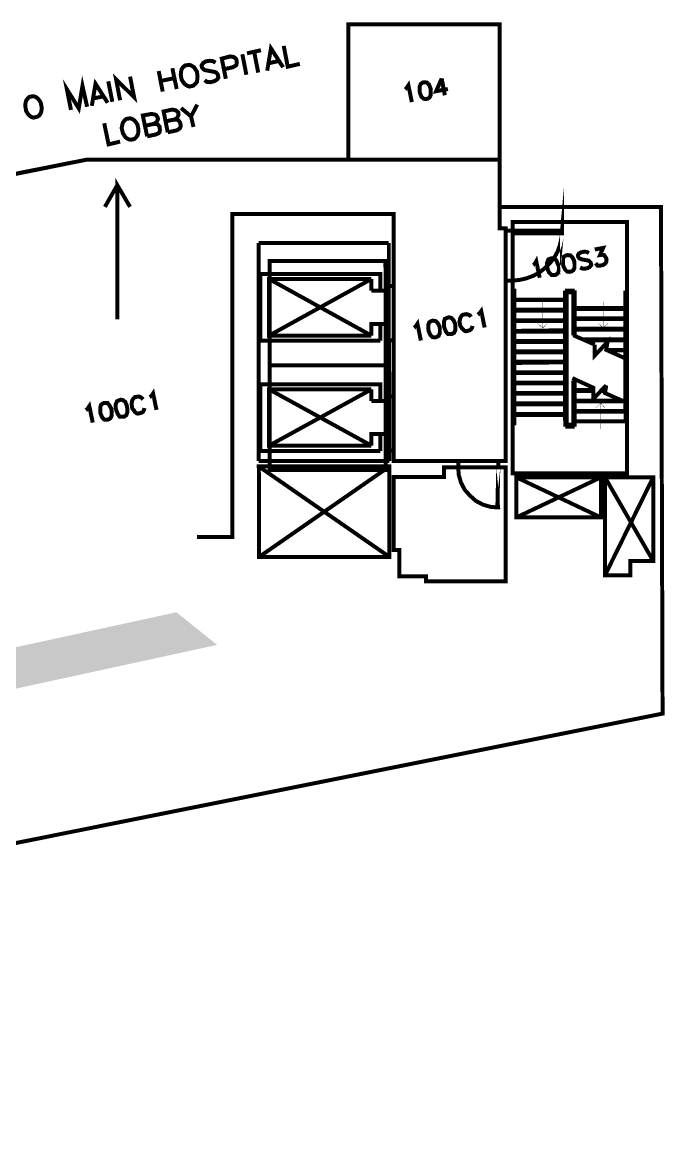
# Model space of a CAD drawing. Header units: millimetres. Extents: x 80 to 209, y 131 to 194.
# Drawn here: x 172.6 to 209, y 130.7 to 194.4 of the extents above; entities that cross this region are included whole.
import ezdxf

# ---------------------------------------------------------------- set-up
doc = ezdxf.new("R2010")
doc.units = ezdxf.units.MM
doc.layers.add('H', color=7, linetype='Continuous')
doc.layers.add('P', color=7, linetype='Continuous')

msp = doc.modelspace()

# ---------------------------------------------------------------- hatches: boundary and pattern name
at = {"layer": 'H', "linetype": 'Continuous'}
for points in [[(164.783, 157.286), (163.001, 154.552), (181.293, 160.884), (164.783, 157.286)], [(163.001, 154.552), (181.293, 160.884), (183.603, 159.032), (163.001, 154.552)]]:
    msp.add_hatch(color=256, dxfattribs=at).paths.add_polyline_path(points)

# ---------------------------------------------------------------- linework, layer by layer
at = {"layer": 'P'}
for points, const_width in [([(80.17, 167.525), (87.665, 130.869), (208.864, 155.134), (208.774, 183.885), (199.619, 183.885), (199.619, 194.239), (191.047, 194.239), (191.047, 186.567), (176.213, 186.567), (80.17, 167.525), (80.17, 167.525)], 0.226), ([(199.619, 194.239), (191.047, 194.239), (191.047, 186.567), (199.619, 186.567), (199.619, 194.239)], 0.226), ([(185.297, 192.599), (186.09, 192.775)], 0.226), ([(185.702, 192.687), (185.932, 191.505)], 0.226), ([(186.443, 191.611), (186.655, 192.881), (187.343, 191.805)], 0.226), ([(187.378, 193.022), (187.607, 191.841), (188.295, 191.999)], 0.226), ([(183.515, 192.07), (183.356, 192.158), (183.18, 192.176), (182.951, 192.14), (182.809, 192.052), (182.721, 191.911), (182.739, 191.805), (182.827, 191.699), (182.898, 191.647), (183.021, 191.629), (183.374, 191.558), (183.48, 191.541), (183.55, 191.505), (183.638, 191.4), (183.674, 191.223), (183.586, 191.1), (183.427, 191.012), (183.215, 190.959), (183.021, 190.976), (182.898, 191.082)], 0.226), ([(184.097, 191.153), (183.868, 192.299), (184.344, 192.423), (184.538, 192.387), (184.609, 192.352), (184.697, 192.246), (184.714, 192.07), (184.697, 191.946), (184.644, 191.893), (184.485, 191.805), (183.991, 191.699)], 0.226), ([(185.032, 192.546), (185.261, 191.382)], 0.226), ([(186.531, 192.035), (187.078, 192.158)], 0.226), ([(180.287, 191.594), (180.516, 190.429)], 0.226), ([(181.063, 191.752), (181.31, 190.571)], 0.226), ([(181.786, 191.911), (181.681, 191.823), (181.592, 191.699), (181.557, 191.558), (181.539, 191.382), (181.592, 191.1), (181.681, 190.959), (181.769, 190.853), (181.892, 190.765), (182.033, 190.712), (182.263, 190.765), (182.351, 190.853), (182.457, 190.976), (182.474, 191.1), (182.492, 191.294), (182.457, 191.558), (182.351, 191.717), (182.28, 191.823), (182.122, 191.911), (182.033, 191.946), (181.786, 191.911), (181.786, 191.911)], 0.226), ([(175.313, 189.389), (175.084, 190.553), (175.754, 189.477), (175.966, 190.747), (176.23, 189.565)], 0.226), ([(176.495, 189.618), (176.706, 190.87), (177.394, 189.794)], 0.226), ([(177.43, 191.012), (177.659, 189.847)], 0.226), ([(178.1, 189.936), (177.871, 191.117), (178.894, 190.112), (178.664, 191.276)], 0.226), ([(180.393, 191.029), (181.169, 191.188)], 0.226), ([(194.275, 190.553), (194.345, 190.623), (194.451, 190.782), (194.645, 189.83)], 0.226), ([(194.275, 190.553), (194.345, 190.623), (194.451, 190.782), (194.645, 189.83)], 0.226), ([(195.263, 190.941), (195.157, 190.87), (195.086, 190.712), (195.086, 190.482), (195.104, 190.341), (195.192, 190.13), (195.315, 190.024), (195.439, 190.006), (195.545, 190.024), (195.651, 190.094), (195.721, 190.235), (195.721, 190.465), (195.703, 190.623), (195.615, 190.835), (195.492, 190.941), (195.351, 190.959), (195.263, 190.941), (195.263, 190.941)], 0.226), ([(195.263, 190.941), (195.157, 190.87), (195.086, 190.712), (195.086, 190.482), (195.104, 190.341), (195.192, 190.13), (195.315, 190.024), (195.439, 190.006), (195.545, 190.024), (195.651, 190.094), (195.721, 190.235), (195.721, 190.465), (195.703, 190.623), (195.615, 190.835), (195.492, 190.941), (195.351, 190.959), (195.263, 190.941), (195.263, 190.941)], 0.226), ([(196.338, 191.17), (196.021, 190.447), (196.691, 190.571)], 0.226), ([(196.338, 191.17), (196.021, 190.447), (196.691, 190.571)], 0.226), ([(196.338, 191.17), (196.515, 190.218)], 0.226), ([(196.338, 191.17), (196.515, 190.218)], 0.226), ([(172.967, 190.13), (172.861, 190.041), (172.773, 189.918), (172.738, 189.794), (172.72, 189.618), (172.773, 189.318), (172.861, 189.177), (172.949, 189.071), (173.073, 188.983), (173.196, 188.948), (173.408, 189.001), (173.514, 189.071), (173.602, 189.212), (173.637, 189.318), (173.655, 189.512), (173.602, 189.794), (173.514, 189.936), (173.426, 190.041), (173.302, 190.13), (173.179, 190.165), (172.967, 190.13), (172.967, 190.13)], 0.226), ([(176.583, 190.041), (177.13, 190.147)], 0.226), ([(181.557, 189.495), (182.122, 189.018), (182.263, 188.419)], 0.226), ([(182.474, 189.689), (182.122, 189.018)], 0.226), ([(178.453, 188.877), (178.347, 188.789), (178.259, 188.666), (178.223, 188.542), (178.188, 188.348), (178.259, 188.066), (178.347, 187.925), (178.417, 187.819), (178.558, 187.731), (178.682, 187.695), (178.894, 187.731), (178.999, 187.819), (179.088, 187.942), (179.123, 188.066), (179.141, 188.26), (179.088, 188.542), (178.999, 188.683), (178.911, 188.789), (178.788, 188.877), (178.664, 188.913), (178.453, 188.877), (178.453, 188.877)], 0.226), ([(179.634, 187.889), (179.388, 189.071), (179.881, 189.159), (180.075, 189.124), (180.146, 189.089), (180.217, 188.983), (180.252, 188.877), (180.199, 188.754), (180.164, 188.683), (180.005, 188.595), (179.511, 188.489)], 0.226), ([(180.799, 188.119), (180.569, 189.301), (181.063, 189.406), (181.24, 189.371), (181.31, 189.318), (181.398, 189.248), (181.416, 189.107), (181.363, 189.001), (181.328, 188.913), (181.169, 188.842), (180.675, 188.736)], 0.226), ([(181.169, 188.842), (181.345, 188.824), (181.434, 188.771), (181.504, 188.666), (181.539, 188.489), (181.504, 188.366), (181.451, 188.313), (181.31, 188.225), (180.799, 188.119)], 0.226), ([(177.2, 188.63), (177.447, 187.431), (178.1, 187.59)], 0.226), ([(180.005, 188.595), (180.181, 188.577), (180.252, 188.542), (180.34, 188.436), (180.358, 188.26), (180.34, 188.136), (180.287, 188.066), (180.128, 187.995), (179.634, 187.889)], 0.226), ([(182.457, 165.153), (184.468, 165.153), (184.468, 183.48), (193.622, 183.48), (193.622, 169.474), (199.972, 169.474), (199.972, 182.668), (199.619, 182.668), (199.619, 186.567), (176.213, 186.567), (167.799, 184.873)], 0.226), ([(177.941, 185.12), (177.236, 183.885)], 0.226), ([(177.941, 177.5), (177.941, 185.12), (178.664, 183.885)], 0.226), ([(203.165, 182.527), (200.36, 182.527), (200.36, 182.386), (203.165, 182.386), (203.165, 182.527), (203.129, 182.122), (203.041, 181.716), (202.918, 181.363), (202.724, 181.01), (202.477, 180.693), (202.195, 180.411), (201.877, 180.164), (201.524, 179.97), (201.136, 179.828), (200.748, 179.74), (200.36, 179.705)], 0.226), ([(193.622, 183.48), (184.468, 183.48)], 0.226), ([(184.468, 165.153), (184.468, 183.48)], 0.226), ([(193.622, 183.48), (193.622, 179.388), (193.34, 179.388)], 0.226), ([(200.36, 182.668), (200.36, 182.527), (199.972, 182.527)], 0.226), ([(199.972, 182.668), (199.972, 182.527)], 0.226), ([(199.972, 179.705), (199.972, 182.527)], 0.226), ([(206.851, 183.021), (200.36, 183.021), (200.36, 168.769), (206.851, 168.769), (206.851, 183.021)], 0.226), ([(200.36, 182.527), (200.36, 179.705)], 0.226), ([(185.967, 181.839), (193.34, 181.839)], 0.226), ([(185.967, 181.839), (185.967, 169.474)], 0.226), ([(193.34, 179.388), (193.34, 181.839)], 0.226), ([(204.682, 181.257), (204.576, 181.328), (204.435, 181.345), (204.258, 181.31), (204.117, 181.24), (204.064, 181.134), (204.082, 181.046), (204.153, 180.957), (204.294, 180.904), (204.576, 180.852), (204.682, 180.834), (204.788, 180.728), (204.823, 180.587), (204.735, 180.481), (204.611, 180.411), (204.435, 180.375), (204.294, 180.393), (204.188, 180.446)], 0.226), ([(205.017, 181.469), (205.493, 181.557), (205.317, 181.151), (205.44, 181.169), (205.546, 181.151), (205.669, 180.975), (205.687, 180.904), (205.669, 180.746), (205.581, 180.64), (205.475, 180.587), (205.334, 180.552), (205.176, 180.552), (205.07, 180.693)], 0.226), ([(193.163, 174.89), (193.163, 179.546), (193.146, 180.816), (186.584, 180.816), (186.584, 174.89), (193.163, 174.89), (193.163, 174.89)], 0.226), ([(201.524, 180.587), (201.613, 180.64), (201.701, 180.799), (201.895, 179.864)], 0.226), ([(202.512, 180.957), (202.389, 180.904), (202.318, 180.728), (202.318, 180.499), (202.336, 180.375), (202.424, 180.164), (202.565, 180.023), (202.794, 180.023), (202.918, 180.111), (202.988, 180.269), (202.988, 180.499), (202.935, 180.622), (202.847, 180.834), (202.741, 180.957), (202.6, 180.975), (202.512, 180.957), (202.512, 180.957)], 0.226), ([(203.394, 181.134), (203.271, 181.063), (203.218, 180.922), (203.218, 180.693), (203.235, 180.534), (203.341, 180.322), (203.447, 180.217), (203.588, 180.199), (203.676, 180.217), (203.8, 180.287), (203.87, 180.428), (203.87, 180.658), (203.853, 180.816), (203.747, 181.028), (203.641, 181.134), (203.482, 181.151), (203.394, 181.134), (203.394, 181.134)], 0.226), ([(186.055, 180.075), (192.864, 180.075), (192.864, 179.123)], 0.226), ([(192.864, 176.301), (186.055, 176.301), (186.055, 180.075)], 0.226), ([(186.549, 179.793), (192.352, 176.583)], 0.226), ([(192.352, 179.793), (186.549, 176.583)], 0.226), ([(192.352, 179.793), (186.549, 179.793), (186.549, 176.583), (192.352, 176.583)], 0.226), ([(192.352, 179.793), (192.352, 179.123)], 0.226), ([(193.34, 179.388), (193.34, 176.318)], 0.226), ([(193.622, 176.318), (193.622, 179.388)], 0.226), ([(199.972, 179.705), (199.972, 169.474)], 0.226), ([(200.36, 179.705), (199.972, 179.705)], 0.226), ([(200.36, 168.769), (200.36, 179.705)], 0.226), ([(192.352, 179.123), (193.34, 179.123)], 0.226), ([(200.466, 179.246), (200.36, 179.246)], 0.226), ([(200.466, 179.246), (200.466, 171.485)], 0.226), ([(203.323, 179.141), (203.341, 171.415)], 0.226), ([(203.888, 179.141), (203.323, 179.141)], 0.226), ([(203.429, 179.035), (203.429, 171.521)], 0.226), ([(203.8, 179.035), (203.429, 179.035)], 0.226), ([(203.8, 176.601), (203.8, 179.035)], 0.226), ([(203.888, 176.565), (203.888, 179.141)], 0.226), ([(206.745, 179.141), (206.763, 171.715)], 0.226), ([(206.851, 179.141), (206.745, 179.141)], 0.226), ([(198.385, 177.765), (198.473, 177.835), (198.579, 177.976), (198.773, 177.042)], 0.226), ([(203.323, 178.629), (200.466, 178.629)], 0.226), ([(203.323, 178.594), (200.466, 178.594)], 0.226), ([(203.323, 178.047), (200.466, 178.047)], 0.226), ([(202.071, 178.488), (202.071, 177.006)], 0.019), ([(206.745, 178.153), (203.888, 178.153)], 0.226), ([(206.763, 178.1), (203.888, 178.1)], 0.226), ([(205.493, 178.506), (205.493, 177.024)], 0.019), ([(194.769, 177.024), (194.857, 177.094), (194.963, 177.253), (195.157, 176.301)], 0.226), ([(195.756, 177.412), (195.633, 177.341), (195.58, 177.2), (195.58, 176.971), (195.598, 176.83), (195.703, 176.601), (195.809, 176.495), (195.95, 176.477), (196.039, 176.495), (196.162, 176.565), (196.233, 176.724), (196.233, 176.971), (196.215, 177.094), (196.109, 177.306), (195.986, 177.412), (195.845, 177.43), (195.756, 177.412), (195.756, 177.412)], 0.226), ([(196.656, 177.588), (196.515, 177.535), (196.462, 177.359), (196.462, 177.13), (196.497, 177.006), (196.585, 176.795), (196.691, 176.671), (196.921, 176.671), (197.044, 176.742), (197.115, 176.9), (197.115, 177.13), (197.097, 177.253), (197.009, 177.465), (196.885, 177.588), (196.744, 177.624), (196.656, 177.588), (196.656, 177.588)], 0.226), ([(197.997, 177.641), (197.944, 177.729), (197.82, 177.782), (197.732, 177.8), (197.538, 177.765), (197.467, 177.712), (197.397, 177.588), (197.379, 177.518), (197.344, 177.359), (197.397, 177.13), (197.467, 177.024), (197.538, 176.936), (197.644, 176.848), (197.732, 176.83), (197.926, 176.883), (197.997, 176.936), (198.067, 177.042), (198.085, 177.13)], 0.226), ([(203.323, 177.994), (200.466, 177.994)], 0.226), ([(203.323, 177.447), (200.466, 177.447)], 0.226), ([(203.323, 177.412), (200.466, 177.412)], 0.226), ([(206.763, 177.553), (203.888, 177.553)], 0.226), ([(206.763, 177.518), (203.888, 177.518)], 0.226), ([(192.352, 176.583), (192.352, 177.236), (193.34, 177.236)], 0.226), ([(192.864, 177.236), (192.864, 176.301)], 0.226), ([(203.323, 176.883), (200.466, 176.848)], 0.226), ([(203.323, 176.812), (200.466, 176.812)], 0.226), ([(201.789, 177.271), (202.071, 177.006), (202.318, 177.271)], 0.019), ([(206.763, 176.971), (203.888, 176.971)], 0.226), ([(206.763, 176.918), (203.888, 176.918)], 0.226), ([(205.228, 177.271), (205.493, 177.024), (205.775, 177.271)], 0.019), ([(193.375, 173.126), (193.34, 176.318)], 0.226), ([(193.622, 173.126), (193.622, 176.318), (193.34, 176.318)], 0.226), ([(203.323, 176.283), (200.466, 176.283)], 0.226), ([(203.323, 176.213), (200.466, 176.213)], 0.226), ([(203.8, 176.601), (205.017, 176.071)], 0.226), ([(206.763, 176.371), (204.329, 176.371)], 0.226), ([(206.763, 176.318), (204.435, 176.318)], 0.226), ([(206.851, 175.242), (205.669, 175.772), (205.74, 176.213), (205.017, 175.454), (205.017, 176.071)], 0.226), ([(203.323, 175.683), (200.466, 175.683)], 0.226), ([(203.323, 175.63), (200.466, 175.63)], 0.226), ([(206.763, 175.772), (205.669, 175.772)], 0.226), ([(206.763, 175.736), (205.775, 175.736)], 0.226), ([(186.584, 168.963), (193.163, 168.963), (193.163, 174.89), (186.584, 174.89), (186.584, 168.963)], 0.226), ([(203.323, 175.101), (200.466, 175.101)], 0.226), ([(203.323, 175.066), (200.466, 175.031)], 0.226), ([(203.323, 174.502), (200.466, 174.502)], 0.226), ([(203.323, 174.466), (200.466, 174.466)], 0.226), ([(186.055, 173.814), (192.864, 173.814), (192.864, 172.879)], 0.226), ([(192.864, 170.039), (186.055, 170.039), (186.055, 173.814)], 0.226), ([(203.323, 173.919), (200.466, 173.919)], 0.226), ([(203.323, 173.867), (200.466, 173.867)], 0.226), ([(203.429, 171.521), (203.8, 171.521), (203.8, 174.025)], 0.226), ([(205.669, 173.761), (204.946, 173.002), (204.946, 173.62), (203.747, 174.166)], 0.226), ([(203.8, 174.025), (203.888, 174.025)], 0.226), ([(203.888, 171.415), (203.888, 174.025)], 0.226), ([(205.669, 173.761), (205.599, 173.32), (206.798, 172.791)], 0.226), ([(178.047, 172.914), (177.923, 172.861), (177.853, 172.685), (177.853, 172.455), (177.888, 172.332), (177.976, 172.12), (178.082, 171.979), (178.329, 171.979), (178.453, 172.067), (178.506, 172.226), (178.506, 172.455), (178.488, 172.579), (178.4, 172.808), (178.276, 172.914), (178.135, 172.949), (178.047, 172.914), (178.047, 172.914)], 0.226), ([(179.405, 172.967), (179.335, 173.038), (179.229, 173.108), (179.123, 173.126), (178.929, 173.09), (178.876, 173.038), (178.788, 172.914), (178.77, 172.826), (178.753, 172.685), (178.788, 172.455), (178.876, 172.35), (178.929, 172.261), (179.035, 172.173), (179.123, 172.156), (179.317, 172.208), (179.405, 172.261), (179.458, 172.367), (179.476, 172.473)], 0.226), ([(179.776, 173.09), (179.864, 173.143), (179.97, 173.302), (180.164, 172.367)], 0.226), ([(186.549, 173.531), (192.352, 170.339)], 0.226), ([(192.352, 173.531), (186.549, 170.339)], 0.226), ([(192.352, 173.531), (186.549, 173.531), (186.549, 170.339), (192.352, 170.339)], 0.226), ([(192.352, 173.531), (192.352, 172.879)], 0.226), ([(193.622, 173.126), (193.375, 173.126)], 0.226), ([(193.375, 170.057), (193.375, 173.126)], 0.226), ([(193.622, 173.126), (193.622, 170.057)], 0.226), ([(203.323, 173.32), (200.466, 173.32)], 0.226), ([(203.341, 173.284), (200.466, 173.284)], 0.226), ([(204.946, 173.496), (203.888, 173.496)], 0.226), ([(204.946, 173.443), (203.888, 173.443)], 0.226), ([(205.634, 173.443), (205.37, 173.443)], 0.226), ([(205.634, 173.496), (205.405, 173.496)], 0.226), ([(176.16, 172.35), (176.248, 172.42), (176.354, 172.579), (176.548, 171.644)], 0.226), ([(177.165, 172.755), (177.024, 172.667), (176.971, 172.508), (176.971, 172.279), (176.989, 172.156), (177.094, 171.926), (177.2, 171.82), (177.341, 171.803), (177.43, 171.82), (177.553, 171.891), (177.624, 172.05), (177.624, 172.279), (177.606, 172.42), (177.5, 172.614), (177.394, 172.755), (177.165, 172.755), (177.165, 172.755)], 0.226), ([(192.352, 172.879), (193.375, 172.879)], 0.226), ([(203.341, 172.738), (200.466, 172.738)], 0.226), ([(203.341, 172.685), (200.466, 172.685)], 0.226), ([(206.763, 172.896), (203.888, 172.896)], 0.226), ([(206.763, 172.861), (203.888, 172.861)], 0.226), ([(206.763, 172.297), (203.888, 172.297)], 0.226), ([(205.599, 172.473), (205.352, 172.755), (205.07, 172.473)], 0.019), ([(205.352, 171.274), (205.352, 172.755)], 0.019), ([(203.341, 172.138), (200.466, 172.138)], 0.226), ([(203.341, 172.085), (200.466, 172.085)], 0.226), ([(206.763, 172.261), (203.888, 172.261)], 0.226), ([(206.851, 171.715), (203.888, 171.715)], 0.226), ([(200.466, 171.485), (200.36, 171.485)], 0.226), ([(203.888, 171.415), (203.341, 171.415)], 0.226), ([(192.352, 170.339), (192.352, 170.991), (193.375, 170.991)], 0.226), ([(192.864, 170.991), (192.864, 170.039)], 0.226), ([(193.375, 170.057), (193.622, 170.057), (193.622, 169.474)], 0.226), ([(193.375, 169.474), (193.375, 170.057)], 0.226), ([(193.375, 169.474), (185.967, 169.474)], 0.226), ([(185.967, 169.157), (193.375, 164.024)], 0.226), ([(193.375, 169.157), (185.967, 169.157)], 0.226), ([(185.967, 169.157), (185.984, 164.024)], 0.226), ([(193.375, 164.024), (193.375, 169.157), (185.967, 169.157), (185.984, 164.024), (193.375, 164.024), (193.375, 164.024)], 0.226), ([(185.984, 164.024), (193.375, 169.157)], 0.226), ([(193.375, 164.024), (193.375, 169.157)], 0.226), ([(197.273, 169.474), (193.622, 169.474)], 0.226), ([(197.273, 169.104), (197.273, 169.474)], 0.226), ([(199.549, 169.474), (197.273, 169.474)], 0.226), ([(199.549, 169.104), (199.549, 169.474)], 0.226), ([(199.972, 169.474), (199.549, 169.474)], 0.226), ([(196.462, 169.104), (196.462, 168.557), (193.622, 168.557)], 0.226), ([(199.972, 164.888), (199.972, 162.631), (195.457, 162.631), (195.457, 162.93), (193.94, 162.93), (193.94, 164.412), (193.622, 164.412), (193.622, 168.557), (196.462, 168.557), (196.462, 169.104), (199.972, 169.104), (199.972, 164.888), (199.972, 164.888)], 0.226), ([(193.622, 164.412), (193.622, 168.557)], 0.226), ([(197.273, 169.104), (196.462, 169.104)], 0.226), ([(197.273, 169.104), (197.309, 168.663), (197.432, 168.24), (197.644, 167.834), (197.944, 167.499), (198.279, 167.199), (198.684, 166.987), (199.108, 166.864), (199.549, 166.829)], 0.226), ([(197.273, 169.104), (199.549, 169.104)], 0.226), ([(199.549, 169.104), (199.496, 166.829), (199.549, 166.829), (199.549, 169.104)], 0.226), ([(199.972, 169.104), (199.549, 169.104)], 0.226), ([(199.972, 164.888), (199.972, 169.104)], 0.226), ([(206.851, 168.769), (200.36, 168.769)], 0.226), ([(200.572, 166.264), (205.37, 168.54)], 0.226), ([(205.37, 166.264), (200.572, 168.54)], 0.226), ([(205.37, 168.54), (200.572, 168.54)], 0.226), ([(205.37, 166.264), (200.572, 166.264), (200.572, 168.54)], 0.226), ([(200.572, 166.264), (205.37, 166.264), (205.37, 168.54), (200.572, 168.54), (200.572, 166.264)], 0.226), ([(205.37, 168.54), (205.37, 166.264)], 0.226), ([(208.333, 168.54), (205.599, 162.983)], 0.226), ([(205.599, 168.54), (205.599, 162.983)], 0.226), ([(205.599, 168.54), (208.333, 163.795)], 0.226), ([(206.851, 168.54), (205.599, 168.54)], 0.226), ([(207.028, 162.983), (207.028, 163.795), (208.333, 163.795), (208.333, 168.54), (205.599, 168.54), (205.599, 162.983), (207.028, 162.983), (207.028, 162.983)], 0.226), ([(206.851, 168.54), (206.851, 168.769)], 0.226)]:
    msp.add_lwpolyline(points, dxfattribs=dict(at, const_width=const_width))

doc.saveas('drawing.dxf')
